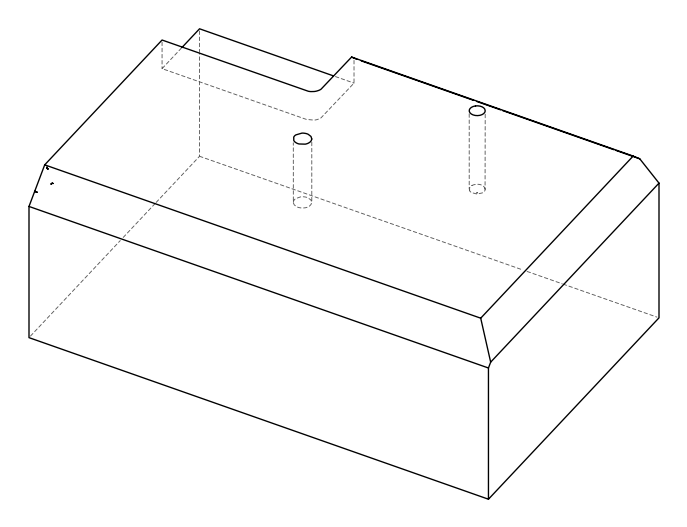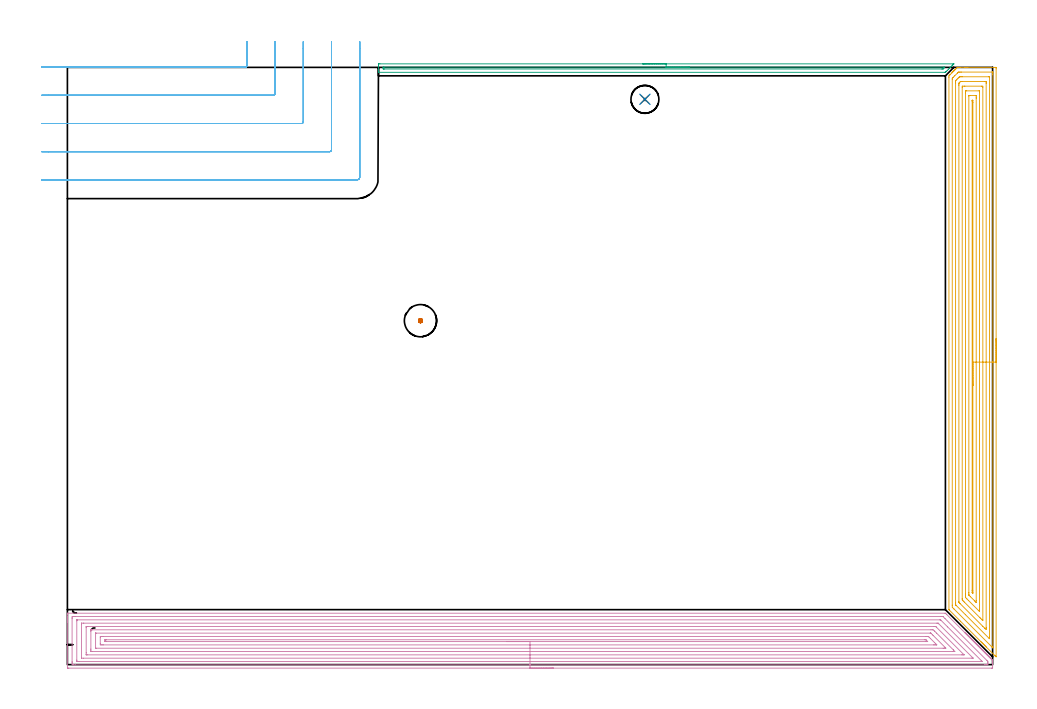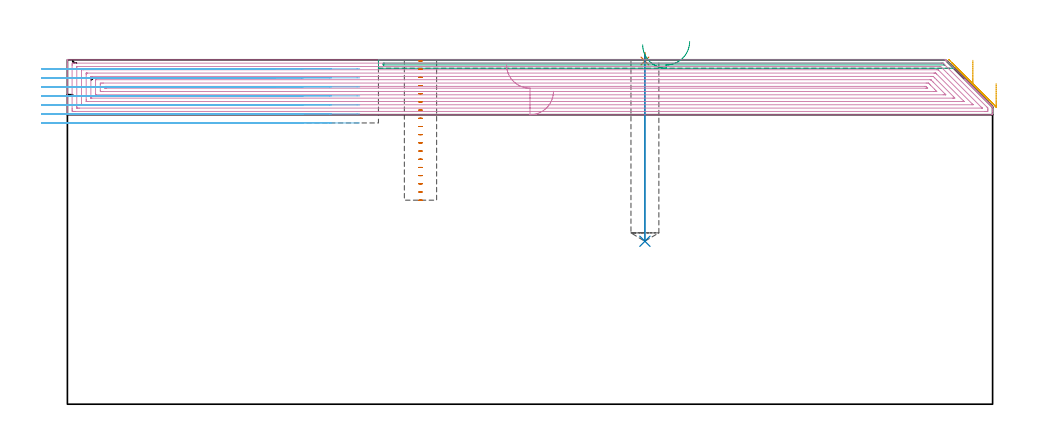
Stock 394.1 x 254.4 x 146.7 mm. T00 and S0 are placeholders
(PLAN: 7 operations, 4 tool changes, 59.8 min)
(1 SPOT_DRILL | STEP1POCKET | NXT0321_9005460120000 | 0.03 min | 3 mm3)
(2 DRILL_BLIND_HOLE_INTO_CENTER | STEP1POCKET | UGT0301_229 | 0.32 min | 8302 mm3)
(3 AREA_MILL | FG_CHAMFER_SURFACE | UGT0205_001 | 4.05 min | 1621 mm3)
(4 AREA_MILL_1 | FG_CHAMFER_SURFACE_1 | UGT0205_001 | 28.02 min | 107819 mm3)
(5 AREA_MILL_2 | FG_CHAMFER_SURFACE_2 | UGT0205_001 | 15.62 min | 48059 mm3)
(6 MILL_CORNER_NOTCH_RECTANGULAR | CORNER_NOTCH_RECTANGULAR | UGT0201_008 | Follow Part, ap 4, ae 75% | 11.22 min | 198768 mm3)
(7 MILL_BLIND_HOLE_FROM_SOLID_MATERIAL | STEP1POCKET_1 | NXT0201_011 | Spiral | 0.59 min | 8804 mm3)
(TOOL NXT0321_9005460120000 | NC Spot Drill, 142deg, 12mm, Carbide, Uncoated | D12 PA142 FL30 Z2)
(TOOL UGT0301_229 | Twist Drill 11.9 mm | D11.9 PA118 FL100 Z2)
(TOOL UGT0205_001 | Chamfer Mill 20 x 3 x 45 deg. | D20 FL50 Z2)
(TOOL UGT0201_008 | End Mill 16 mm | D16 FL32 Z4)
(TOOL NXT0201_011 | ENDMILL 12mm [2P460-1200-NA 1630] | D12 FL38 Z6)
(OP 1 SPOT_DRILL)
G17 G21 G94 G90
T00 M6
G54
G17 G0 G90 X246. Y240.8 S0 M3
G43 Z156.7 H0
G94 G81 G98 Z146.188 F250. R149.7
G80
M5
M2
(OP 2 DRILL_BLIND_HOLE_INTO_CENTER)
G17 G21 G94 G90
T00 M6
G54
G17 G0 G90 X246. Y240.8 S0 M3
G43 Z156.7 H0
G94 G81 G98 Z69.4 F250. R148.7
G80
M5
M2
(OP 3 AREA_MILL)
G17 G21 G94 G90
T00 M6
G54
G17 G0 G90 X245.05 Y255.9 S1061 M3
G43 Z156.7 H0
Z153.1
G94 G1 X245.088 Z152.228 F250.
X245.202 Z151.364
X245.391 Z150.512
X245.653 Z149.68
X245.987 Z148.874
X246.39 Z148.1
X246.859 Z147.364
X247.39 Z146.672
X247.979 Z146.029
X248.622 Z145.44
X249.314 Z144.908
X250.05 Z144.44
X250.824 Z144.037
X251.63 Z143.703
X252.462 Z143.441
X253.314 Z143.252
X254.178 Z143.138
X255.05 Z143.1
X377.303
X377.578 Y255.895 Z143.105
X377.582 Y255.894 Z143.106
X377.578 Y255.878 Z143.122
X377.532 Y255.832 Z143.168
X377.127 Y255.425 Z143.572
X376.983 Y255.282 Z143.716
X376.689 Y254.989 Z144.011
X376.243 Y254.542 Z144.455
X375.775 Y254.074 Z144.925
X375.36 Y253.658 Z145.338
X374.86 Y253.16 Z145.84
X374.477 Y252.775 Z146.222
X374.303 Y252.603 Z146.397
X374.191 Y252.49 Z146.509
X374.008 Y252.311 Z146.682
X373.996 Y252.304 Z146.689
X373.857 Y252.3 Z146.7
X132.67
X132.507 Y252.302 Z146.688
X132.5 Y252.313 Z146.678
Y252.662 Z146.337
Y252.984 Z146.015
Y253.658 Z145.337
Y254.879 Z144.118
X132.505 Y255.425 Z143.57
X132.509 Y255.89 Z143.105
X132.643 Y255.894 Z143.103
X133.117 Y255.9 Z143.1
X255.05
Y254.486 Z144.514
X373.41 Y254.485 Z144.515
X373.467
X373.697 Y254.479 Z144.521
X373.686 Y254.447 Z144.553
X373.599 Y254.354 Z144.646
X373.502 Y254.253 Z144.747
X373.41 Y254.159 Z144.841
X373.158 Y253.908 Z145.092
X373.074 Y253.825 Z145.175
X373.016 Y253.771 Z145.229
X372.975 Y253.737 Z145.263
X372.951 Y253.721 Z145.279
X372.46 Y253.714 Z145.286
X134.904 Y253.715 Z145.285
X134.846
X134.52 Y253.721 Z145.279
X134.51 Y253.827 Z145.173
X134.504 Y254.054 Z144.946
X134.509 Y254.411 Z144.589
X134.511 Y254.48 Z144.52
X134.528 Y254.482 Z144.519
X134.578 Y254.484 Z144.516
X134.68 Y254.485 Z144.515
X134.884 Y254.486 Z144.514
X255.05
X255.922 Z144.552
X256.787 Z144.666
X257.638 Z144.855
X258.47 Z145.117
X259.276 Z145.451
X260.05 Z145.854
X260.786 Z146.323
X261.478 Z146.854
X262.121 Z147.443
X262.71 Z148.086
X263.242 Z148.778
X263.71 Z149.514
X264.113 Z150.288
X264.447 Z151.094
X264.709 Z151.926
X264.898 Z152.778
X265.012 Z153.643
X265.05 Z154.514
G0 Z156.7
M5
M2
(OP 4 AREA_MILL_1)
G17 G21 G94 G90
T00 M6
G54
G17 G0 G90 X207.05 Y-1.5 S1061 M3
G43 Z156.7 H0
Z133.3
G94 G1 X207.012 Z132.428 F250.
X206.898 Z131.563
X206.709 Z130.712
X206.447 Z129.88
X206.113 Z129.074
X205.71 Z128.3
X205.242 Z127.564
X204.71 Z126.872
X204.121 Z126.229
X203.478 Z125.64
X202.786 Z125.108
X202.05 Z124.64
X201.276 Z124.237
X200.47 Z123.903
X199.638 Z123.641
X198.786 Z123.452
X197.922 Z123.338
X197.05 Z123.3
X0.612
X0.29 Y-1.496 Z123.302
X0.01 Y-1.492 Z123.306
X0. Y-1.207 Z123.59
Y18.047 Z142.842
Y18.656 Z143.451
Y19.217 Z144.014
Y19.547 Z144.343
Y20.107 Z144.904
Y20.437 Z145.232
Y21.476 Z146.275
X0.008 Y21.855 Z146.646
X0.01 Y21.897 Z146.688
X0.165 Y21.9 Z146.7
X373.844
X373.995 Y21.897 Z146.689
X374.065 Y21.837 Z146.633
X374.412 Y21.489 Z146.287
X374.576 Y21.327 Z146.122
X382.29 Y13.612 Z138.408
X382.397 Y13.503 Z138.303
X382.476 Y13.424 Z138.224
X382.586 Y13.316 Z138.112
X382.693 Y13.207 Z138.007
X382.773 Y13.127 Z137.926
X382.883 Y13.019 Z137.815
X382.989 Y12.912 Z137.711
X383.071 Y12.829 Z137.629
X383.18 Y12.722 Z137.518
X383.284 Y12.616 Z137.415
X383.369 Y12.531 Z137.331
X383.476 Y12.425 Z137.221
X383.58 Y12.32 Z137.12
X383.666 Y12.234 Z137.033
X383.773 Y12.129 Z136.925
X383.876 Y12.024 Z136.824
X383.964 Y11.936 Z136.736
X384.07 Y11.832 Z136.628
X384.172 Y11.728 Z136.528
X384.262 Y11.639 Z136.438
X384.367 Y11.535 Z136.331
X384.468 Y11.432 Z136.232
X384.559 Y11.341 Z136.14
X384.663 Y11.239 Z136.035
X384.764 Y11.137 Z135.936
X384.857 Y11.043 Z135.843
X384.96 Y10.942 Z135.738
X385.059 Y10.841 Z135.64
X385.155 Y10.746 Z135.545
X385.257 Y10.645 Z135.441
X385.355 Y10.545 Z135.345
X385.452 Y10.448 Z135.248
X385.553 Y10.348 Z135.144
X385.651 Y10.249 Z135.049
X385.75 Y10.15 Z134.95
X385.85 Y10.052 Z134.848
X385.947 Y9.953 Z134.753
X386.047 Y9.853 Z134.652
X386.147 Y9.755 Z134.551
X386.243 Y9.658 Z134.457
X386.345 Y9.555 Z134.355
X386.444 Y9.458 Z134.254
X386.538 Y9.362 Z134.161
X386.643 Y9.258 Z134.057
X386.74 Y9.161 Z133.958
X386.834 Y9.066 Z133.865
X386.94 Y8.96 Z133.759
X387.037 Y8.865 Z133.661
X387.13 Y8.77 Z133.57
X387.238 Y8.662 Z133.462
X387.334 Y8.568 Z133.364
X387.426 Y8.474 Z133.274
X387.536 Y8.365 Z133.164
X387.63 Y8.271 Z133.067
X387.722 Y8.179 Z132.978
X387.833 Y8.067 Z132.866
X387.927 Y7.975 Z132.771
X388.018 Y7.883 Z132.682
X388.131 Y7.769 Z132.569
X388.224 Y7.678 Z132.474
X388.313 Y7.587 Z132.386
X388.429 Y7.472 Z132.271
X388.521 Y7.381 Z132.177
X388.609 Y7.291 Z132.09
X388.726 Y7.174 Z131.973
X388.817 Y7.084 Z131.881
X388.905 Y6.995 Z131.795
X389.024 Y6.877 Z131.676
X389.114 Y6.788 Z131.584
X389.201 Y6.7 Z131.499
X389.321 Y6.579 Z131.378
X389.411 Y6.491 Z131.287
X389.497 Y6.404 Z131.203
X389.619 Y6.281 Z131.081
X389.707 Y6.194 Z130.99
X389.792 Y6.108 Z130.907
X389.917 Y5.984 Z130.783
X390.004 Y5.898 Z130.694
X390.088 Y5.812 Z130.611
X390.214 Y5.686 Z130.485
X390.301 Y5.601 Z130.397
X390.384 Y5.516 Z130.316
X390.512 Y5.388 Z130.188
X390.598 Y5.304 Z130.1
X390.68 Y5.22 Z130.02
X390.81 Y5.091 Z129.89
X390.894 Y5.007 Z129.804
X390.976 Y4.925 Z129.724
X391.107 Y4.793 Z129.592
X391.191 Y4.711 Z129.507
X391.272 Y4.629 Z129.428
X391.405 Y4.495 Z129.295
X391.488 Y4.414 Z129.21
X391.567 Y4.333 Z129.132
X391.702 Y4.198 Z128.997
X391.784 Y4.117 Z128.913
X391.863 Y4.037 Z128.836
X392. Y3.9 Z128.699
X392.081 Y3.821 Z128.617
X392.159 Y3.741 Z128.541
X392.298 Y3.603 Z128.402
X392.378 Y3.524 Z128.32
X392.455 Y3.446 Z128.245
X392.595 Y3.305 Z128.104
X392.675 Y3.227 Z128.023
X392.751 Y3.15 Z127.949
X392.893 Y3.007 Z127.807
X392.971 Y2.93 Z127.727
X393.046 Y2.854 Z127.653
X393.191 Y2.71 Z127.509
X393.268 Y2.634 Z127.43
X393.342 Y2.558 Z127.357
X393.488 Y2.412 Z127.211
X393.565 Y2.337 Z127.133
X393.638 Y2.262 Z127.061
X393.786 Y2.114 Z126.914
X393.861 Y2.04 Z126.837
X393.934 Y1.967 Z126.766
X394.084 Y1.814 Z126.613
X394.098 Y1.793 Z126.591
X394.099 Y1.744 Z126.542
X394.1 Y1.719 Z126.518
Y1.546 Z126.346
Y0.622 Z125.422
Y-0.037 Z124.759
Y-1.256 Z123.541
X394.098 Y-1.491 Z123.305
X393.647 Y-1.5 Z123.3
X197.05
Y-0.086 Z124.714
X3.29
X2.443 Y-0.082 Z124.718
X2.398 Y-0.079 Z124.721
X2.01 Y-0.037 Z124.763
X2.003 Y0.357 Z125.157
X2.001 Y0.853 Z125.653
X2. Y1.25 Z126.05
X2.001 Y19.547 Z144.347
X2.002 Y19.94 Z144.74
X2.01 Y20.437 Z145.237
X2.355 Y20.479 Z145.279
X2.398 Y20.482 Z145.282
X3.241 Y20.486 Z145.286
X3.29
X372.059
X372.907 Y20.481 Z145.281
X372.952 Y20.479 Z145.279
X373.001 Y20.437 Z145.237
X373.844 Y19.606 Z144.406
X391.702 Y1.748 Z126.548
X392.09 Y1.357 Z126.157
X392.095 Y0.853 Z125.653
X392.097 Y0.46 Z125.26
X392.09 Y-0.037 Z124.763
X391.745 Y-0.079 Z124.721
X391.702 Y-0.082 Z124.718
X390.859 Y-0.086 Z124.714
X390.81
X197.05
Y1.328 Z126.128
X5.076 Y1.329 Z126.129
X4.599 Y1.33 Z126.13
X4.183 Y1.333 Z126.133
X4.047 Y1.335 Z126.135
X4.01 Y1.346 Z126.146
X4.006 Y1.439 Z126.239
X4.002 Y1.561 Z126.361
X4.001 Y1.744 Z126.544
X4. Y1.926 Z126.726
X4.001 Y18.656 Z143.456
Y18.838 Z143.638
X4.008 Y19.021 Z143.821
X4.011 Y19.065 Z143.865
X4.028 Y19.067 Z143.867
X4.079 Y19.069 Z143.869
X4.183 Y19.071 Z143.871
X371.643
X371.85 Y19.069 Z143.869
X371.901 Y19.067 Z143.867
X371.923 Y19.065 Z143.865
X371.957 Y19.035 Z143.835
X372.059 Y18.94 Z143.74
X374.961 Y16.04 Z140.84
X389.257 Y1.744 Z126.544
X389.488 Y1.51 Z126.31
X389.638 Y1.355 Z126.155
X389.656 Y1.333 Z126.133
X389.629 Y1.33 Z126.13
X389.579 Y1.329 Z126.129
X389.44
X197.05 Y1.328 Z126.128
Y2.743 Z127.543
X6.753
X6.061 Y2.747 Z127.547
X6.023 Y2.749 Z127.549
X6.01 Y2.753 Z127.553
X6.008 Y2.774 Z127.574
X6.003 Y2.876 Z127.676
X6.001 Y3.082 Z127.882
Y17.306 Z142.106
X6.004 Y17.521 Z142.321
X6.008 Y17.627 Z142.427
X6.01 Y17.649 Z142.449
X6.028 Y17.651 Z142.451
X6.082 Y17.654 Z142.454
X6.862 Y17.657 Z142.457
X6.971
X370.382
X370.774 Y17.653 Z142.453
X370.87 Y17.65 Z142.45
X370.892 Y17.647 Z142.447
X370.928 Y17.616 Z142.416
X370.993 Y17.555 Z142.355
X371.166 Y17.385 Z142.185
X385.452 Y3.098 Z127.898
X385.71 Y2.834 Z127.634
X385.756 Y2.784 Z127.584
X385.782 Y2.749 Z127.549
X385.343 Y2.743 Z127.543
X197.05
Y4.157 Z128.957
X8.648
X8.011 Y4.159 Z128.959
X8.009 Y4.16 Z128.96
X8.003 Y4.167 Z128.967
X8.001 Y4.414 Z129.214
X8. Y5.06 Z129.86
Y15.741 Z140.541
X8.002 Y15.986 Z140.786
X8.006 Y16.147 Z140.947
X8.01 Y16.226 Z141.026
X8.019 Y16.236 Z141.036
X8.059 Y16.239 Z141.039
X8.132 Y16.241 Z141.041
X8.39 Y16.243 Z141.043
X8.648
X369.122
X369.38 Y16.242 Z141.042
X369.638 Y16.24 Z141.04
X369.809 Y16.236 Z141.036
X369.858 Y16.232 Z141.032
X369.882 Y16.212 Z141.012
X369.93 Y16.168 Z140.968
X370.115 Y15.986 Z140.786
X370.273 Y15.829 Z140.629
X381.687 Y4.414 Z129.214
X381.881 Y4.217 Z129.017
X381.928 Y4.162 Z128.962
X381.922 Y4.161 Z128.961
X381.881 Y4.16 Z128.96
X381.245 Y4.157 Z128.957
X380.988
X197.05
Y5.571 Z130.371
X10.434 Y5.572 Z130.372
X10.164 Y5.573 Z130.373
X10.061 Y5.576 Z130.376
X10.016 Y5.578 Z130.378
X10.01 Y5.601 Z130.401
X10.003 Y5.733 Z130.533
X10.001 Y6.194 Z130.994
X10. Y6.627 Z131.427
X10.001 Y14.206 Z139.006
X10.003 Y14.635 Z139.435
X10.01 Y14.781 Z139.581
X10.013 Y14.822 Z139.622
X10.044 Y14.824 Z139.624
X10.121 Y14.826 Z139.626
X10.434 Y14.828 Z139.628
X10.701 Y14.829 Z139.629
X367.863 Y14.828 Z139.628
X368.487 Y14.824 Z139.624
X368.762 Y14.822 Z139.622
X369.38 Y14.268 Z139.068
X369.445 Y14.206 Z139.006
X370.273 Y13.38 Z138.18
X377.416 Y6.236 Z131.036
X377.456 Y6.194 Z130.994
X378.034 Y5.578 Z130.378
X377.416 Y5.573 Z130.373
X377.148 Y5.572 Z130.372
X197.05 Y5.571 Z130.371
Y6.985 Z131.785
X12.219 Y6.986 Z131.786
X12.12 Y6.987 Z131.787
X12.054 Y6.989 Z131.789
X12.01 Y6.992 Z131.792
X12.008 Y7.012 Z131.812
X12.004 Y7.084 Z131.884
X12.001 Y7.303 Z132.103
Y13.316 Z138.116
X12.002 Y13.37 Z138.17
X12.006 Y13.397 Z138.197
X12.009 Y13.405 Z138.205
X12.022 Y13.408 Z138.208
X12.122 Y13.413 Z138.213
X12.219 Y13.414 Z138.214
X367.495 Y13.415 Z138.215
X367.594 Y13.414 Z138.214
X367.693 Y13.411 Z138.211
X367.758 Y13.408 Z138.208
X367.79 Y13.401 Z138.201
X367.809 Y13.385 Z138.185
X367.884 Y13.316 Z138.116
X368.487 Y12.716 Z137.516
X368.778 Y12.425 Z137.225
X373.844 Y7.357 Z132.157
X374.111 Y7.084 Z131.884
X374.191 Y7. Z131.8
X374.043 Y6.991 Z131.791
X373.942 Y6.987 Z131.787
X373.844 Y6.986 Z131.786
X373.051 Y6.985 Z131.785
X197.05
Y8.399 Z133.199
X15.365 Y8.4 Z133.2
X14.898
X14.469 Y8.402 Z133.202
X14.005 Y8.407 Z133.207
X14. Y8.865 Z133.665
Y11.535 Z136.335
X14.005 Y11.993 Z136.793
X14.435 Y11.997 Z136.797
X14.898 Y12. Z136.8
X15.325
X365.808
X366.237 Y11.998 Z136.798
X366.701 Y11.993 Z136.793
X366.76 Y11.981 Z136.781
X366.826 Y11.92 Z136.72
X366.958 Y11.792 Z136.592
X367.218 Y11.535 Z136.335
X367.594 Y11.159 Z135.959
X369.38 Y9.373 Z134.173
X369.887 Y8.865 Z133.665
X370.273 Y8.474 Z133.274
X370.332 Y8.407 Z133.207
X370.273 Y8.405 Z133.205
X369.845 Y8.401 Z133.201
X369.38 Y8.4 Z133.2
X368.954
X197.05 Y8.399 Z133.199
Y9.814 Z134.614
X16.625
X16.249 Y9.816 Z134.616
X16.062 Y9.819 Z134.619
X16.022 Y9.82 Z134.62
X16.01 Y9.844 Z134.644
X16.008 Y9.903 Z134.703
X16.002 Y10.435 Z135.235
X16.006 Y10.521 Z135.321
X16.01 Y10.577 Z135.377
X16.049 Y10.579 Z135.379
X16.246 Y10.583 Z135.383
X16.642 Y10.586 Z135.386
X16.684
X365.022
X365.415 Y10.584 Z135.384
X365.612 Y10.582 Z135.382
X365.705 Y10.579 Z135.379
X365.808 Y10.485 Z135.285
X366.417 Y9.875 Z134.675
X366.458 Y9.82 Z134.62
X366.379 Y9.818 Z134.618
X366.189 Y9.816 Z134.616
X365.808 Y9.814 Z134.614
X365.749
X197.05
X196.178 Z134.652
X195.314 Z134.766
X194.462 Z134.954
X193.63 Z135.217
X192.824 Z135.551
X192.05 Z135.953
X191.314 Z136.422
X190.622 Z136.953
X189.979 Z137.543
X189.39 Z138.186
X188.858 Z138.878
X188.39 Z139.614
X187.987 Z140.388
X187.653 Z141.193
X187.391 Z142.026
X187.202 Z142.877
X187.088 Z143.742
X187.05 Z144.614
G0 Z156.7
M5
M2
(OP 5 AREA_MILL_2)
G17 G21 G94 G90
T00 M6
G54
G17 G0 G90 X395.6 Y138.85 S1061 M3
G43 Z156.7 H0
Z136.6
G94 G1 Y138.812 Z135.728 F250.
Y138.698 Z134.864
Y138.509 Z134.012
Y138.247 Z133.18
Y137.913 Z132.374
Y137.51 Z131.6
Y137.042 Z130.864
Y136.51 Z130.172
Y135.921 Z129.529
Y135.278 Z128.94
Y134.586 Z128.408
Y133.85 Z127.94
Y133.076 Z127.537
Y132.27 Z127.203
Y131.438 Z126.941
Y130.586 Z126.752
Y129.722 Z126.638
Y128.85 Z126.6
Y3.459
X395.593 Y3.319 Z126.606
X395.444 Y3.459 Z126.756
X395.229 Y3.67 Z126.97
X395.203 Y3.697 Z126.997
X391.424 Y7.475 Z130.774
X391.254 Y7.643 Z130.94
X391.09 Y7.809 Z131.107
X390.977 Y7.922 Z131.221
X390.815 Y8.082 Z131.38
X390.659 Y8.24 Z131.539
X390.531 Y8.368 Z131.667
X390.377 Y8.521 Z131.819
X390.227 Y8.672 Z131.97
X390.085 Y8.814 Z132.113
X389.938 Y8.96 Z132.258
X389.796 Y9.103 Z132.402
X389.639 Y9.26 Z132.559
X389.499 Y9.399 Z132.697
X389.364 Y9.535 Z132.834
X389.192 Y9.707 Z133.005
X380.423 Y18.477 Z141.777
X375.773 Y23.127 Z146.426
X375.613 Y23.288 Z146.585
X375.504 Y23.405 Z146.689
X375.5 Y23.54 Z146.7
Y250.225
X375.498 Y250.795 Z146.683
X375.647 Y250.95 Z146.548
X375.816 Y251.117 Z146.382
X375.897 Y251.199 Z146.299
X376.114 Y251.415 Z146.085
X376.774 Y252.076 Z145.422
X376.838 Y252.139 Z145.361
X377.006 Y252.307 Z145.193
X377.067 Y252.369 Z145.13
X377.126 Y252.426 Z145.073
X377.304 Y252.604 Z144.895
X377.359 Y252.661 Z144.837
X377.413 Y252.714 Z144.785
X377.601 Y252.902 Z144.598
X377.652 Y252.954 Z144.545
X377.701 Y253.002 Z144.498
X377.899 Y253.199 Z144.3
X377.945 Y253.246 Z144.253
X377.989 Y253.29 Z144.21
X378.196 Y253.497 Z144.003
X378.53 Y253.831 Z143.668
X378.63 Y253.931 Z143.569
X378.791 Y254.092 Z143.408
X378.968 Y254.27 Z143.229
X379.089 Y254.389 Z143.109
X379.103 Y254.399 Z143.094
X379.438 Y254.4 Z142.761
X380.285 Z141.91
X382.353 Z139.844
X382.917 Z139.277
X383.513 Z138.683
X395.203 Z126.994
X395.489 Y254.396 Z126.708
X395.592 Y254.39 Z126.605
X395.599 Y254.284 Z126.599
X395.6 Y253.794 Z126.6
Y128.85
X394.186 Z128.014
Y7.475
X394.184 Y7.24 Z128.016
X394.182 Y7.183 Z128.018
X394.181 Y7.18 Z128.019
X394.177 Z128.024
X394.154 Y7.198 Z128.046
X394.108 Y7.243 Z128.092
X393.874 Y7.475 Z128.326
X377.652 Y23.699 Z144.548
X376.924 Y24.432 Z145.276
X376.916 Y25.181 Z145.284
X376.915 Y25.325 Z145.285
X376.914 Y249.19 Z145.286
X376.921 Y249.75 Z145.279
X376.941 Y249.78 Z145.259
X376.99 Y249.834 Z145.21
X377.073 Y249.921 Z145.127
X377.374 Y250.225 Z144.826
X377.957 Y250.807 Z144.243
X379.159 Y252.009 Z143.041
X379.285 Y252.134 Z142.915
X379.407 Y252.253 Z142.793
X379.537 Y252.375 Z142.663
X379.654 Y252.39 Z142.546
X379.904 Y252.397 Z142.296
X380.285 Y252.399 Z141.915
X380.778 Y252.4 Z141.422
X393.942 Z128.258
X394.116 Y252.397 Z128.084
X394.144 Y252.395 Z128.056
X394.17 Y252.391 Z128.03
X394.179 Y252.358 Z128.021
X394.183 Y252.154 Z128.017
X394.185 Y252.009 Z128.015
X394.186 Y251.259 Z128.014
Y128.85
X392.772 Z129.428
X392.771 Y11.734 Z129.429
X392.768 Y11.045 Z129.432
X392.758 Z129.442
X392.57 Y11.23 Z129.63
X382.521 Y21.278 Z139.679
X378.476 Y25.325 Z143.724
X378.42 Y25.387 Z143.78
X378.335 Y25.483 Z143.865
X378.333 Y25.524 Z143.867
X378.329 Y26.217 Z143.871
Y26.421
Y247.752
X378.331 Y248.44 Z143.869
X378.333 Y248.64 Z143.867
X378.335 Y248.708 Z143.865
X378.372 Y248.761 Z143.828
X378.53 Y248.926 Z143.67
X378.729 Y249.129 Z143.471
X378.931 Y249.332 Z143.269
X379.407 Y249.808 Z142.793
X379.614 Y250.014 Z142.586
X379.827 Y250.225 Z142.373
X379.981 Y250.37 Z142.219
X380.121 Y250.391 Z142.079
X380.285 Y250.395 Z141.915
X380.99 Y250.4 Z141.21
X381.162 Z141.038
X392.398 Z129.802
X392.57 Y250.398 Z129.63
X392.742 Y250.392 Z129.458
X392.761 Y250.39 Z129.439
X392.765 Y250.38 Z129.435
X392.768 Y250.347 Z129.432
X392.771 Y250.293 Z129.429
X392.772 Y128.85 Z129.428
X391.357 Z130.843
X391.356 Y15.85 Z130.844
X391.355 Y15.508 Z130.845
X391.35 Y14.964 Z130.85
X390.815 Y15.441 Z131.385
X390.743 Y15.508 Z131.457
X389.938 Y16.311 Z132.262
X380.285 Y25.964 Z141.915
X380.033 Y26.217 Z142.167
X379.774 Y26.487 Z142.426
X379.749 Y26.515 Z142.451
X379.747 Y26.528 Z142.453
X379.744 Y26.562 Z142.456
X379.743 Y26.631 Z142.457
Y26.768
Y246.655
X379.744 Y247.204 Z142.456
X379.747 Y247.547 Z142.453
X379.75 Y247.68 Z142.45
X379.832 Y247.772 Z142.368
X379.946 Y247.891 Z142.254
X380.285 Y248.233 Z141.915
X380.389 Y248.333 Z141.811
X380.44 Y248.38 Z141.76
X380.534 Y248.39 Z141.666
X381.201 Y248.4 Z140.999
X390.854 Z131.346
X391.234 Y248.396 Z130.966
X391.329 Y248.392 Z130.871
X391.348 Y248.39 Z130.852
X391.351 Y248.379 Z130.849
X391.354 Y248.346 Z130.846
X391.356 Y248.271 Z130.844
X391.357 Y247.889 Z130.843
Y247.547
Y128.85
X389.943 Z132.257
Y19.077
X389.938 Y18.772 Z132.262
X389.624 Y19.077 Z132.576
X389.06 Y19.638 Z133.14
X388.728 Y19.97 Z133.472
X382.04 Y26.659 Z140.16
X381.591 Y27.11 Z140.609
X381.162 Y27.548 Z141.038
X381.157 Y28.002 Z141.043
Y28.007
Y245.762
X381.162 Y246.39 Z141.038
X381.416 Y246.397 Z140.784
X382.04 Y246.399 Z140.16
X382.29 Y246.4 Z139.91
X389.312 Y246.399 Z132.888
X389.938 Y246.39 Z132.262
X389.943 Y245.762 Z132.257
Y128.85
X388.529 Z133.671
Y23.54
X388.528 Y23.189 Z133.672
X388.524 Y22.647 Z133.676
X388.523 Y22.64 Z133.677
X388.506 Y22.647 Z133.694
X388.183 Y22.967 Z134.017
X383.795 Y27.353 Z138.405
X383.146 Y28.002 Z139.054
X382.917 Y28.234 Z139.283
X382.595 Y28.565 Z139.605
X382.578 Y28.894 Z139.622
X382.574 Y29.243 Z139.626
X382.572 Y29.787 Z139.628
X382.571 Y30.139 Z139.629
Y243.437
X382.572 Y243.977 Z139.628
X382.575 Y244.325 Z139.625
X382.578 Y244.376 Z139.622
X382.584 Y244.39 Z139.616
X382.606 Y244.393 Z139.594
X382.71 Y244.397 Z139.49
X382.917 Y244.399 Z139.283
X388.321 Z133.879
X388.432 Y244.397 Z133.768
X388.505 Y244.392 Z133.695
X388.521 Y244.39 Z133.679
X388.523 Y244.375 Z133.677
X388.526 Y244.329 Z133.674
X388.528 Y243.977 Z133.672
X388.529 Y128.85 Z133.671
X387.115 Z135.085
X387.114 Y27.303 Z135.086
X387.108 Y26.506 Z135.092
X387.037 Y26.572 Z135.163
X386.857 Y26.746 Z135.343
X386.488 Y27.11 Z135.712
X386.428 Y27.169 Z135.772
X384.672 Y28.925 Z137.528
X384.247 Y29.357 Z137.953
X384.033 Y29.576 Z138.167
X383.992 Y29.63 Z138.208
X383.99 Y29.688 Z138.21
X383.988 Y29.787 Z138.212
X383.985 Y30.486 Z138.215
Y30.679
X383.986 Y242.192 Z138.214
X383.987 Y242.367 Z138.213
X383.989 Y242.387 Z138.211
X383.99 Y242.39 Z138.21
X384.02 Y242.394 Z138.18
X384.128 Y242.398 Z138.072
X384.264 Y242.4 Z137.936
X384.468 Z137.732
X387.103 Y242.398 Z135.097
X387.107 Y242.394 Z135.093
X387.11 Y242.391 Z135.09
X387.112 Y242.192 Z135.088
X387.114 Y241.494 Z135.086
X387.115 Y241.3 Z135.085
Y128.85
X385.7 Z136.5
Y31.419
X385.699 Y30.679 Z136.501
X385.698 Y30.529 Z136.502
X385.694 Y30.39 Z136.506
X385.55 Y30.508 Z136.65
X385.463 Y30.593 Z136.737
X385.419 Y30.639 Z136.781
X385.407 Y30.679 Z136.793
X385.403 Y30.829 Z136.797
X385.4 Y31.572 Z136.8
Y31.725
Y239.821
X385.401 Y240.127 Z136.799
X385.405 Y240.331 Z136.795
X385.407 Y240.392 Z136.793
X385.415 Y240.394 Z136.785
X385.441 Y240.397 Z136.759
X385.55 Y240.399 Z136.65
X385.559 Y240.398 Z136.641
X385.694 Y240.327 Z136.506
X385.696 Y240.259 Z136.504
X385.7 Y239.515 Z136.5
Y239.362
Y128.85
Y127.978 Z136.538
Y127.114 Z136.651
Y126.262 Z136.84
Y125.43 Z137.103
Y124.624 Z137.436
Y123.85 Z137.839
Y123.114 Z138.308
Y122.422 Z138.839
Y121.779 Z139.428
Y121.19 Z140.072
Y120.658 Z140.764
Y120.19 Z141.5
Y119.787 Z142.273
Y119.453 Z143.079
Y119.191 Z143.911
Y119.002 Z144.763
Y118.888 Z145.628
Y118.85 Z146.5
G0 Z156.7
M5
M2
(OP 6 MILL_CORNER_NOTCH_RECTANGULAR)
G17 G21 G94 G90
T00 M6
G54
G17 G0 G90 X-10.999 Y254.5 S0 M3
G43 Z156.7 H0
Z142.857
G94 G1 X-7.999 F250.
X75.705 F500.
G3 X76.5 Y255.295 R0.8
G1 Y262.4
Y265.4 F250.
G0 Z156.7
X-11. Y242.5
Z142.857
G1 X-8.
X87.705 F500.
G3 X88.5 Y243.295 R0.8
G1 Y262.4
Y265.4 F250.
G0 Z156.7
X-11. Y230.5
Z142.857
G1 X-8.
X99.705 F500.
G3 X100.5 Y231.295 R0.8
G1 Y262.4
Y265.4 F250.
G0 Z156.7
X-11. Y218.5
Z142.857
G1 X-8.
X111.704 F500.
G3 X112.5 Y219.296 R0.8
G1 Y262.4
Y265.4 F250.
G0 Z156.7
X-11. Y206.5
Z142.857
G1 X-8.
X123.4 F500.
G3 X124.5 Y207.6 R1.1
G1 Y262.4
Y265.4 F250.
G0 Z156.7
X-10.999 Y254.5
Z139.014
G1 X-7.999
X75.705 F500.
G3 X76.5 Y255.295 R0.8
G1 Y262.4
Y265.4 F250.
G0 Z156.7
X-11. Y242.5
Z139.014
G1 X-8.
X87.705 F500.
G3 X88.5 Y243.295 R0.8
G1 Y262.4
Y265.4 F250.
G0 Z156.7
X-11. Y230.5
Z139.014
G1 X-8.
X99.704 F500.
G3 X100.5 Y231.296 R0.8
G1 Y262.4
Y265.4 F250.
G0 Z156.7
X-11. Y218.5
Z139.014
G1 X-8.
X111.704 F500.
G3 X112.5 Y219.296 R0.8
G1 Y262.4
Y265.4 F250.
G0 Z156.7
X-11. Y206.5
Z139.014
G1 X-8.
X123.4 F500.
G3 X124.5 Y207.6 R1.1
G1 Y262.4
Y265.4 F250.
G0 Z156.7
X-10.999 Y254.5
Z135.171
G1 X-7.999
X75.705 F500.
G3 X76.5 Y255.295 R0.8
G1 Y262.4
Y265.4 F250.
G0 Z156.7
X-11. Y242.5
Z135.171
G1 X-8.
X87.705 F500.
G3 X88.5 Y243.295 R0.8
G1 Y262.4
Y265.4 F250.
G0 Z156.7
X-11. Y230.5
Z135.171
G1 X-8.
X99.704 F500.
G3 X100.5 Y231.296 R0.8
G1 Y262.4
Y265.4 F250.
G0 Z156.7
X-11. Y218.5
Z135.171
G1 X-8.
X111.704 F500.
G3 X112.5 Y219.296 R0.8
G1 Y262.4
Y265.4 F250.
G0 Z156.7
X-11. Y206.5
Z135.171
G1 X-8.
X123.4 F500.
G3 X124.5 Y207.6 R1.1
G1 Y262.4
Y265.4 F250.
G0 Z156.7
X-10.999 Y254.5
Z131.329
G1 X-7.999
X75.705 F500.
G3 X76.5 Y255.295 R0.8
G1 Y262.4
Y265.4 F250.
G0 Z156.7
X-11. Y242.5
Z131.329
G1 X-8.
X87.705 F500.
G3 X88.5 Y243.295 R0.8
G1 Y262.4
Y265.4 F250.
G0 Z156.7
X-11. Y230.5
Z131.329
G1 X-8.
X99.705 F500.
G3 X100.5 Y231.295 R0.8
G1 Y262.4
Y265.4 F250.
G0 Z156.7
X-11. Y218.5
Z131.329
G1 X-8.
X111.704 F500.
G3 X112.5 Y219.296 R0.8
G1 Y262.4
Y265.4 F250.
G0 Z156.7
X-11. Y206.5
Z131.329
G1 X-8.
X123.4 F500.
G3 X124.5 Y207.6 R1.1
G1 Y262.4
Y265.4 F250.
G0 Z156.7
X-10.999 Y254.5
Z127.486
G1 X-7.999
X75.705 F500.
G3 X76.5 Y255.295 R0.8
G1 Y262.4
Y265.4 F250.
G0 Z156.7
X-11. Y242.5
Z127.486
G1 X-8.
X87.705 F500.
G3 X88.5 Y243.295 R0.8
G1 Y262.4
Y265.4 F250.
G0 Z156.7
X-11. Y230.5
Z127.486
G1 X-8.
X99.704 F500.
G3 X100.5 Y231.296 R0.8
G1 Y262.4
Y265.4 F250.
G0 Z156.7
X-11. Y218.5
Z127.486
G1 X-8.
X111.704 F500.
G3 X112.5 Y219.296 R0.8
G1 Y262.4
Y265.4 F250.
G0 Z156.7
X-11. Y206.5
Z127.486
G1 X-8.
X123.4 F500.
G3 X124.5 Y207.6 R1.1
G1 Y262.4
Y265.4 F250.
G0 Z156.7
X-10.999 Y254.5
Z123.643
G1 X-7.999
X75.705 F500.
G3 X76.5 Y255.295 R0.8
G1 Y262.4
Y265.4 F250.
G0 Z156.7
X-11. Y242.5
Z123.643
G1 X-8.
X87.705 F500.
G3 X88.5 Y243.295 R0.8
G1 Y262.4
Y265.4 F250.
G0 Z156.7
X-11. Y230.5
Z123.643
G1 X-8.
X99.705 F500.
G3 X100.5 Y231.295 R0.8
G1 Y262.4
Y265.4 F250.
G0 Z156.7
X-11. Y218.5
Z123.643
G1 X-8.
X111.704 F500.
G3 X112.5 Y219.296 R0.8
G1 Y262.4
Y265.4 F250.
G0 Z156.7
X-11. Y206.5
Z123.643
G1 X-8.
X123.4 F500.
G3 X124.5 Y207.6 R1.1
G1 Y262.4
Y265.4 F250.
G0 Z156.7
X-10.999 Y254.5
Z119.8
G1 X-7.999
X75.705 F500.
G3 X76.5 Y255.295 R0.8
G1 Y262.4
Y265.4 F250.
G0 Z156.7
X-11. Y242.5
Z119.8
G1 X-8.
X87.705 F500.
G3 X88.5 Y243.295 R0.8
G1 Y262.4
Y265.4 F250.
G0 Z156.7
X-11. Y230.5
Z119.8
G1 X-8.
X99.705 F500.
G3 X100.5 Y231.295 R0.8
G1 Y262.4
Y265.4 F250.
G0 Z156.7
X-11. Y218.5
Z119.8
G1 X-8.
X111.704 F500.
G3 X112.5 Y219.296 R0.8
G1 Y262.4
Y265.4 F250.
G0 Z156.7
X-11. Y206.5
Z119.8
G1 X-8.
X123.4 F500.
G3 X124.5 Y207.6 R1.1
G1 Y262.4
Y265.4 F250.
G0 Z156.7
M5
M2
(OP 7 MILL_BLIND_HOLE_FROM_SOLID_MATERIAL)
G17 G21 G94 G90
T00 M6
G54
G17 G0 G90 X150.4 Y146.5 S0 M3
G43 Z156.7 H1
Z146.211
G94 G3 X150.825 Y146.925 R0.425 F250.
X150.4 Y147.35 R0.425
X149.55 Y146.5 R0.85
X150.4 Y147.35 R-0.85
X149.975 Y146.925 R0.425
X150.4 Y146.5 R0.425
G0 Z142.722
G3 X150.825 Y146.925 R0.425
X150.4 Y147.35 R0.425
X149.55 Y146.5 R0.85
X150.4 Y147.35 R-0.85
X149.975 Y146.925 R0.425
X150.4 Y146.5 R0.425
G0 Z139.233
G3 X150.825 Y146.925 R0.425
X150.4 Y147.35 R0.425
X149.55 Y146.5 R0.85
X150.4 Y147.35 R-0.85
X149.975 Y146.925 R0.425
X150.4 Y146.5 R0.425
G0 Z135.744
G3 X150.825 Y146.925 R0.425
X150.4 Y147.35 R0.425
X149.55 Y146.5 R0.85
X150.4 Y147.35 R-0.85
X149.975 Y146.925 R0.425
X150.4 Y146.5 R0.425
G0 Z132.256
G3 X150.825 Y146.925 R0.425
X150.4 Y147.35 R0.425
X149.55 Y146.5 R0.85
X150.4 Y147.35 R-0.85
X149.975 Y146.925 R0.425
X150.4 Y146.5 R0.425
G0 Z128.767
G3 X150.825 Y146.925 R0.425
X150.4 Y147.35 R0.425
X149.55 Y146.5 R0.85
X150.4 Y147.35 R-0.85
X149.975 Y146.925 R0.425
X150.4 Y146.5 R0.425
G0 Z125.278
G3 X150.825 Y146.925 R0.425
X150.4 Y147.35 R0.425
X149.55 Y146.5 R0.85
X150.4 Y147.35 R-0.85
X149.975 Y146.925 R0.425
X150.4 Y146.5 R0.425
G0 Z121.789
G3 X150.825 Y146.925 R0.425
X150.4 Y147.35 R0.425
X149.55 Y146.5 R0.85
X150.4 Y147.35 R-0.85
X149.975 Y146.925 R0.425
X150.4 Y146.5 R0.425
G0 Z118.3
G3 X150.825 Y146.925 R0.425
X150.4 Y147.35 R0.425
X149.55 Y146.5 R0.85
X150.4 Y147.35 R-0.85
X149.975 Y146.925 R0.425
X150.4 Y146.5 R0.425
G0 Z114.811
G3 X150.825 Y146.925 R0.425
X150.4 Y147.35 R0.425
X149.55 Y146.5 R0.85
X150.4 Y147.35 R-0.85
X149.975 Y146.925 R0.425
X150.4 Y146.5 R0.425
G0 Z111.322
G3 X150.825 Y146.925 R0.425
X150.4 Y147.35 R0.425
X149.55 Y146.5 R0.85
X150.4 Y147.35 R-0.85
X149.975 Y146.925 R0.425
X150.4 Y146.5 R0.425
G0 Z107.833
G3 X150.825 Y146.925 R0.425
X150.4 Y147.35 R0.425
X149.55 Y146.5 R0.85
X150.4 Y147.35 R-0.85
X149.975 Y146.925 R0.425
X150.4 Y146.5 R0.425
G0 Z104.344
G3 X150.825 Y146.925 R0.425
X150.4 Y147.35 R0.425
X149.55 Y146.5 R0.85
X150.4 Y147.35 R-0.85
X149.975 Y146.925 R0.425
X150.4 Y146.5 R0.425
G0 Z100.856
G3 X150.825 Y146.925 R0.425
X150.4 Y147.35 R0.425
X149.55 Y146.5 R0.85
X150.4 Y147.35 R-0.85
X149.975 Y146.925 R0.425
X150.4 Y146.5 R0.425
G0 Z97.367
G3 X150.825 Y146.925 R0.425
X150.4 Y147.35 R0.425
X149.55 Y146.5 R0.85
X150.4 Y147.35 R-0.85
X149.975 Y146.925 R0.425
X150.4 Y146.5 R0.425
G0 Z93.878
G3 X150.825 Y146.925 R0.425
X150.4 Y147.35 R0.425
X149.55 Y146.5 R0.85
X150.4 Y147.35 R-0.85
X149.975 Y146.925 R0.425
X150.4 Y146.5 R0.425
G0 Z90.389
G3 X150.825 Y146.925 R0.425
X150.4 Y147.35 R0.425
X149.55 Y146.5 R0.85
X150.4 Y147.35 R-0.85
X149.975 Y146.925 R0.425
X150.4 Y146.5 R0.425
G0 Z86.9
G3 X150.825 Y146.925 R0.425
X150.4 Y147.35 R0.425
X149.55 Y146.5 R0.85
X150.4 Y147.35 R-0.85
X149.975 Y146.925 R0.425
X150.4 Y146.5 R0.425
G0 Z156.7
M5
M2
